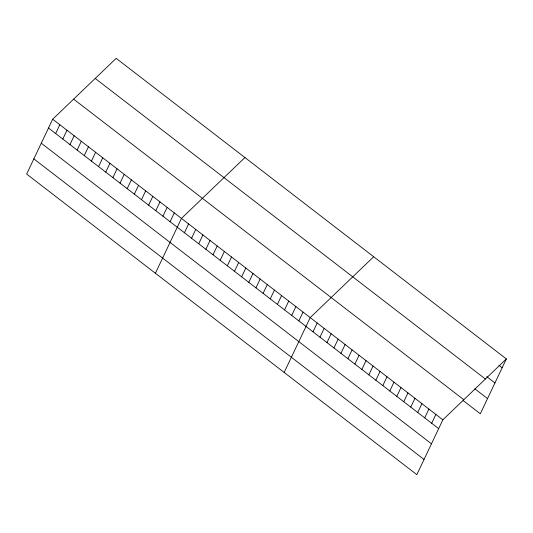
<?xml version="1.0" encoding="UTF-8"?>
<svg xmlns="http://www.w3.org/2000/svg" width="533" height="533" viewBox="0 0 533 533"><rect width="100%" height="100%" fill="white"/><g stroke="black" fill="none" stroke-linecap="round" stroke-linejoin="round"><path stroke-width="0.8" d="M52.687 119.219L26.65 174.058L416.826 474.65L442.863 419.817L506.35 358.942L116.174 58.35L52.687 119.219L442.863 419.817M55.659 133.543L59.843 124.729M62.807 139.06L66.998 130.239M69.963 144.57L74.147 135.755M77.118 150.079L81.302 141.265M84.267 155.589L88.458 146.775M91.423 161.099L95.607 152.285M98.578 166.609L102.762 157.795M105.727 172.126L109.911 163.305M112.883 177.636L117.067 168.821M120.032 183.145L124.222 174.331M127.187 188.655L131.371 179.841M134.343 194.165L138.527 185.351M141.492 199.675L145.682 190.861M148.647 205.185L152.831 196.371M155.803 210.702L159.987 201.88M162.951 216.211L167.142 207.397M170.107 221.721L174.291 212.907M155.409 273.256L181.447 218.417L244.933 157.541M184.411 232.741L188.602 223.927M191.567 238.251L195.751 229.437M198.722 243.768L202.906 234.946M205.871 249.277L210.062 240.463M213.027 254.787L217.211 245.973M220.182 260.297L224.366 251.483M227.331 265.807L231.522 256.993M234.487 271.317L238.671 262.502M241.642 276.827L245.826 268.012M248.791 282.343L252.982 273.522M255.947 287.853L260.131 279.039M263.102 293.363L267.286 284.549M270.251 298.873L274.442 290.059M277.407 304.383L281.591 295.568M284.562 309.893L288.746 301.078M291.711 315.409L295.895 306.588M298.866 320.919L303.05 312.105M284.169 372.447L310.206 317.615L373.693 256.739M312.998 331.806L317.188 322.991M319.98 337.189L324.171 328.368M326.962 342.566L331.153 333.751M333.944 347.942L338.135 339.128M340.927 353.326L345.118 344.511M347.909 358.702L352.1 349.888M354.891 364.079L359.082 355.264M361.874 369.462L366.064 360.648M368.856 374.839L373.047 366.024M375.838 380.222L380.022 371.401M382.821 385.599L387.005 376.784M389.803 390.975L393.987 382.161M396.785 396.359L400.969 387.538M403.767 401.735L407.952 392.921M410.75 407.112L414.934 398.298M417.732 412.495L421.916 403.681M424.714 417.872L428.898 409.058M431.697 423.249L435.881 414.434M506.35 358.942L480.313 413.781L463.17 400.576M498.988 365.312L502.166 367.757M486.702 376.591L494.95 382.947M95.227 78.438L485.396 379.03M474.83 388.81L487.522 398.591M73.641 99.131L463.817 399.73M48.503 128.033L438.679 428.632M41.294 143.224L431.47 443.816M33.859 158.867L424.035 459.466"/></g></svg>
